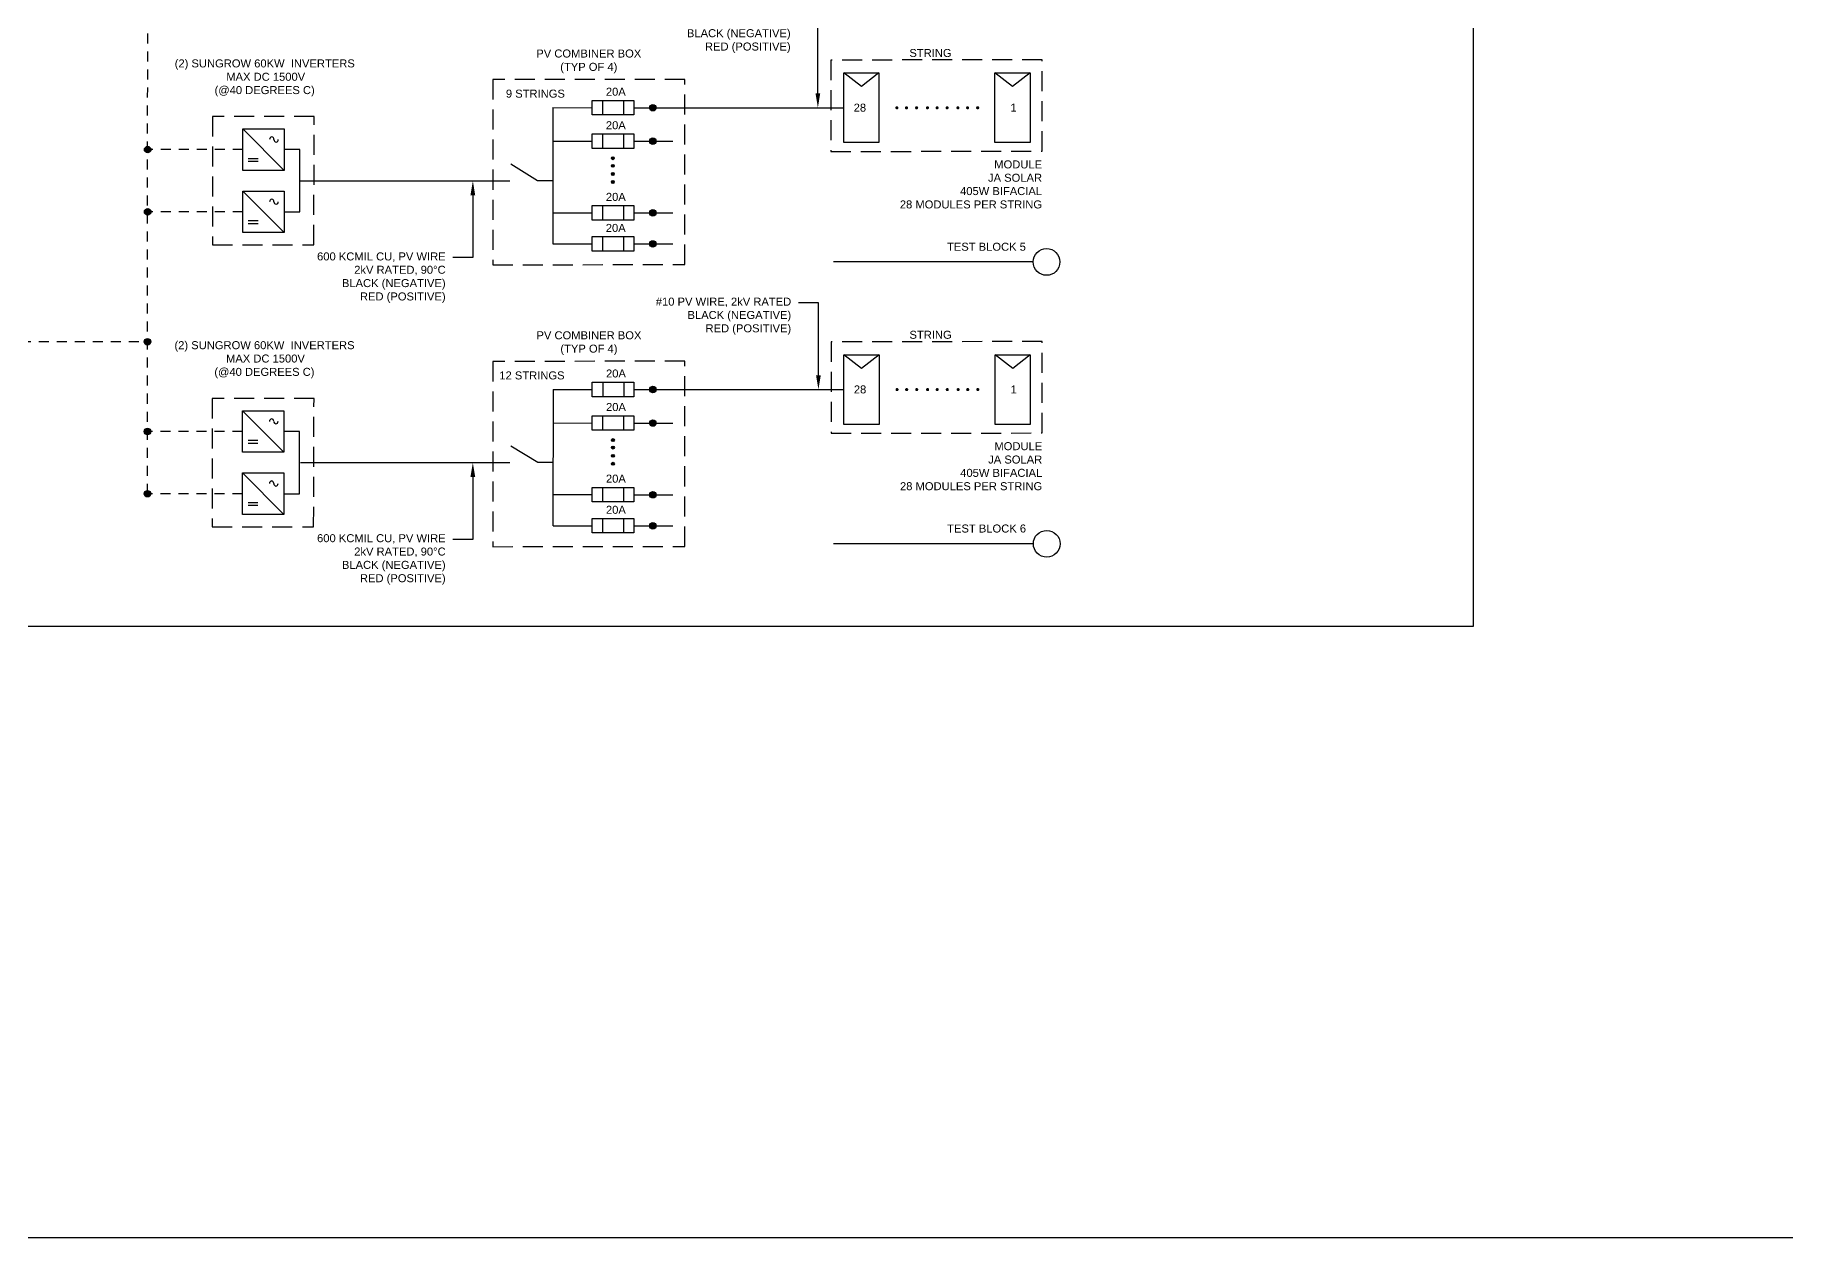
# Model space of a CAD drawing. Extents: x -18 to 267, y -48 to 249.
# Drawn here: x 84.35 to 106.23, y -8.99 to 6.04 of the extents above; entities that cross this region are included whole.
import ezdxf
from ezdxf import colors
from ezdxf.entities.mleader import LeaderData, LeaderLine
from ezdxf.enums import TextEntityAlignment as Align
from ezdxf.math import Vec2, Vec3

# ---------------------------------------------------------------- set-up
doc = ezdxf.new("R2010")
doc.units = 0
doc.header["$MEASUREMENT"] = 0
doc.linetypes.add('DASHED2', pattern=[0.375, 0.25, -0.125])
doc.layers.add('A-ANNO-NOTE', color=131, linetype='Continuous', lineweight=30)
for name, color, linetype in [('DETL-MDLN', 4, 'Continuous'), ('E-1LIN-PRIMARY-LOW', 179, 'Continuous'), ('E-EQUIP INVERTER', 241, 'Continuous'), ('E-TEXT', 7, 'Continuous'), ('G-ANNO-TEXT', 1, 'Continuous')]:
    doc.layers.add(name, color=color, linetype=linetype)
doc.layers.add('G-NPLT', color=67, linetype='Continuous', plot=False)
doc.styles.add('NEI-A', font='arial.ttf')

msp = doc.modelspace()

# ---------------------------------------------------------------- hatches: boundary and pattern name
at = {"layer": 'DETL-MDLN', "transparency": 33554687}
h = msp.add_hatch(color=256, dxfattribs=at)
h.dxf.hatch_style = 1
h.paths.add_polyline_path([(92.029, 5.136, -1), (92.11, 5.136, -1)])
h = msp.add_hatch(color=256, dxfattribs=at)
h.dxf.hatch_style = 1
h.paths.add_polyline_path([(85.756, 4.653, -1), (85.756, 4.571, -1)])
h = msp.add_hatch(color=256, dxfattribs=at)
h.dxf.hatch_style = 1
h.paths.add_polyline_path([(92.028, 4.717, -1), (92.11, 4.717, -1)])
h = msp.add_hatch(color=256, dxfattribs=at)
h.dxf.hatch_style = 1
h.paths.add_polyline_path([(91.549, 4.504, -1), (91.59, 4.504, -1)])
h = msp.add_hatch(color=256, dxfattribs=at)
h.dxf.hatch_style = 1
h.paths.add_polyline_path([(91.549, 4.41, -1), (91.59, 4.41, -1)])
h = msp.add_hatch(color=256, dxfattribs=at)
h.dxf.hatch_style = 1
h.paths.add_polyline_path([(91.549, 4.308, -1), (91.59, 4.308, -1)])
h = msp.add_hatch(color=256, dxfattribs=at)
h.dxf.hatch_style = 1
h.paths.add_polyline_path([(91.549, 4.208, -1), (91.59, 4.208, -1)])
h = msp.add_hatch(color=256, dxfattribs=at)
h.dxf.hatch_style = 1
h.paths.add_polyline_path([(85.756, 3.875, -1), (85.756, 3.794, -1)])
h = msp.add_hatch(color=256, dxfattribs=at)
h.dxf.hatch_style = 1
h.paths.add_polyline_path([(92.028, 3.822, -1), (92.11, 3.822, -1)])
h = msp.add_hatch(color=256, dxfattribs=at)
h.dxf.hatch_style = 1
h.paths.add_polyline_path([(92.028, 3.434, -1), (92.109, 3.434, -1)])
h = msp.add_hatch(color=256, dxfattribs=at)
h.dxf.hatch_style = 1
h.paths.add_polyline_path([(85.754, 2.252, 1), (85.754, 2.171, 1)])
h = msp.add_hatch(color=256, dxfattribs=at)
h.dxf.hatch_style = 1
h.paths.add_polyline_path([(92.031, 1.614, -1), (92.112, 1.614, -1)])
h = msp.add_hatch(color=256, dxfattribs=at)
h.dxf.hatch_style = 1
h.paths.add_polyline_path([(85.753, 1.131, -1), (85.753, 1.05, -1)])
h = msp.add_hatch(color=256, dxfattribs=at)
h.dxf.hatch_style = 1
h.paths.add_polyline_path([(92.03, 1.196, -1), (92.112, 1.196, -1)])
h = msp.add_hatch(color=256, dxfattribs=at)
h.dxf.hatch_style = 1
h.paths.add_polyline_path([(91.551, 0.983, -1), (91.591, 0.983, -1)])
h = msp.add_hatch(color=256, dxfattribs=at)
h.dxf.hatch_style = 1
h.paths.add_polyline_path([(91.551, 0.889, -1), (91.591, 0.889, -1)])
h = msp.add_hatch(color=256, dxfattribs=at)
h.dxf.hatch_style = 1
h.paths.add_polyline_path([(91.551, 0.786, -1), (91.591, 0.786, -1)])
h = msp.add_hatch(color=256, dxfattribs=at)
h.dxf.hatch_style = 1
h.paths.add_polyline_path([(91.551, 0.687, -1), (91.591, 0.687, -1)])
h = msp.add_hatch(color=256, dxfattribs=at)
h.dxf.hatch_style = 1
h.paths.add_polyline_path([(85.753, 0.354, -1), (85.753, 0.272, -1)])
h = msp.add_hatch(color=256, dxfattribs=at)
h.dxf.hatch_style = 1
h.paths.add_polyline_path([(92.03, 0.3, -1), (92.111, 0.3, -1)])
h = msp.add_hatch(color=256, dxfattribs=at)
h.dxf.hatch_style = 1
h.paths.add_polyline_path([(92.03, -0.088, -1), (92.111, -0.088, -1)])

# ---------------------------------------------------------------- linework, layer by layer
at = {"layer": 'A-ANNO-NOTE'}
for p, q in [((96.823, 3.209), (94.326, 3.209)), ((96.825, -0.313), (94.328, -0.313))]:
    msp.add_line(p, q, dxfattribs=at)
for centre in [(96.99, 3.209), (96.992, -0.313)]:
    msp.add_circle(centre, 0.167, dxfattribs=at)
at = {"layer": 'DETL-MDLN', "transparency": 33554687}
for p, q in [((94.676, 5.4), (94.456, 5.571)), ((94.896, 5.571), (94.676, 5.4)), ((96.565, 5.4), (96.345, 5.571)), ((96.785, 5.571), (96.565, 5.4)), ((91.441, 5.227), (91.441, 5.046)), ((91.703, 5.227), (91.703, 5.046)), ((86.944, 4.871), (87.46, 4.353)), ((91.441, 4.808), (91.441, 4.627)), ((91.702, 4.808), (91.702, 4.627)), ((87.135, 4.499), (87.014, 4.499)), ((87.135, 4.463), (87.014, 4.463)), ((86.944, 4.094), (87.46, 3.575)), ((87.135, 3.721), (87.014, 3.721)), ((91.44, 3.913), (91.44, 3.732)), ((91.702, 3.913), (91.702, 3.732)), ((87.135, 3.686), (87.014, 3.686)), ((91.44, 3.525), (91.44, 3.344)), ((91.701, 3.525), (91.701, 3.344)), ((94.678, 1.879), (94.458, 2.049)), ((94.898, 2.049), (94.678, 1.879)), ((96.567, 1.879), (96.347, 2.049)), ((96.787, 2.049), (96.567, 1.879)), ((91.443, 1.705), (91.443, 1.525)), ((91.705, 1.705), (91.705, 1.525)), ((86.941, 1.349), (87.457, 0.831)), ((91.442, 1.287), (91.442, 1.106)), ((91.704, 1.287), (91.704, 1.106)), ((87.132, 0.977), (87.011, 0.977)), ((87.132, 0.942), (87.011, 0.942)), ((86.941, 0.572), (87.457, 0.054)), ((91.442, 0.391), (91.442, 0.211)), ((91.704, 0.391), (91.704, 0.211)), ((87.132, 0.2), (87.011, 0.2)), ((87.132, 0.165), (87.011, 0.165)), ((91.442, 0.003), (91.442, -0.178)), ((91.703, 0.003), (91.703, -0.178))]:
    msp.add_line(p, q, dxfattribs=at)
for points in [[(94.896, 5.571), (94.896, 4.7), (94.456, 4.7), (94.456, 5.571)], [(96.785, 5.571), (96.785, 4.7), (96.345, 4.7), (96.345, 5.571)], [(91.832, 5.046), (91.311, 5.046), (91.311, 5.227), (91.832, 5.227)], [(87.46, 4.353), (86.944, 4.353), (86.944, 4.871), (87.46, 4.871)], [(91.832, 4.627), (91.311, 4.627), (91.311, 4.808), (91.832, 4.808)], [(87.46, 3.575), (86.944, 3.575), (86.944, 4.094), (87.46, 4.094)], [(91.832, 3.732), (91.311, 3.732), (91.311, 3.913), (91.832, 3.913)], [(91.831, 3.344), (91.31, 3.344), (91.31, 3.525), (91.831, 3.525)], [(94.898, 2.049), (94.898, 1.179), (94.458, 1.179), (94.458, 2.049)], [(96.787, 2.049), (96.787, 1.179), (96.347, 1.179), (96.347, 2.049)], [(91.834, 1.525), (91.313, 1.525), (91.313, 1.705), (91.834, 1.705)], [(87.457, 0.831), (86.941, 0.831), (86.941, 1.349), (87.457, 1.349)], [(91.834, 1.106), (91.313, 1.106), (91.313, 1.287), (91.834, 1.287)], [(87.457, 0.054), (86.941, 0.054), (86.941, 0.572), (87.457, 0.572)], [(91.833, 0.211), (91.312, 0.211), (91.312, 0.391), (91.833, 0.391)], [(91.833, -0.178), (91.312, -0.178), (91.312, 0.003), (91.833, 0.003)]]:
    msp.add_lwpolyline(points, close=True, dxfattribs=at)
for points in [[(90.821, 5.137), (90.82, 3.435)], [(90.821, 5.137), (91.311, 5.136)], [(91.832, 5.136), (92.716, 5.136)], [(92.716, 5.136), (94.456, 5.136)], [(90.821, 4.718), (91.311, 4.718)], [(91.832, 4.717), (92.319, 4.717)], [(90.82, 4.223), (90.63, 4.223), (90.293, 4.429)], [(90.82, 3.823), (91.311, 3.823)], [(91.832, 3.822), (92.319, 3.822)], [(90.82, 3.435), (91.31, 3.434)], [(91.831, 3.434), (92.319, 3.434)], [(90.823, 1.615), (90.821, -0.087)], [(90.823, 1.615), (91.313, 1.615)], [(91.834, 1.614), (92.718, 1.614)], [(92.718, 1.614), (94.458, 1.614)], [(90.823, 1.197), (91.313, 1.196)], [(91.834, 1.196), (92.321, 1.196)], [(90.822, 0.702), (90.631, 0.702), (90.295, 0.907)], [(90.822, 0.301), (91.312, 0.301)], [(91.833, 0.3), (92.321, 0.3)], [(90.822, -0.087), (91.312, -0.087)], [(91.833, -0.088), (92.321, -0.088)]]:
    msp.add_lwpolyline(points, dxfattribs=at)
at = {"layer": 'DETL-MDLN', "transparency": 33554687, "const_width": 0.0193}
for points in [[(95.11, 5.135, 1), (95.129, 5.135, 1)], [(95.23, 5.135, 1), (95.25, 5.135, 1)], [(95.356, 5.135, 1), (95.376, 5.135, 1)], [(95.492, 5.135, 1), (95.511, 5.135, 1)], [(95.612, 5.135, 1), (95.631, 5.135, 1)], [(95.738, 5.135, 1), (95.757, 5.135, 1)], [(95.873, 5.135, 1), (95.892, 5.135, 1)], [(95.994, 5.135, 1), (96.013, 5.135, 1)], [(96.119, 5.135, 1), (96.139, 5.135, 1)], [(95.112, 1.614, 1), (95.131, 1.614, 1)], [(95.232, 1.614, 1), (95.252, 1.614, 1)], [(95.358, 1.614, 1), (95.377, 1.614, 1)], [(95.493, 1.614, 1), (95.513, 1.614, 1)], [(95.614, 1.614, 1), (95.633, 1.614, 1)], [(95.74, 1.614, 1), (95.759, 1.614, 1)], [(95.875, 1.614, 1), (95.894, 1.614, 1)], [(95.995, 1.614, 1), (96.015, 1.614, 1)], [(96.121, 1.614, 1), (96.141, 1.614, 1)]]:
    msp.add_lwpolyline(points, format="xyb", close=True, dxfattribs=at)
at = {"layer": 'DETL-MDLN'}
for points in [[(87.46, 3.834), (87.657, 3.834), (87.657, 4.223), (87.657, 4.612), (87.46, 4.612)], [(87.665, 4.223), (90.282, 4.223)], [(87.457, 0.313), (87.654, 0.313), (87.654, 0.702), (87.654, 1.09), (87.457, 1.09)], [(87.665, 0.702), (90.282, 0.702)]]:
    msp.add_lwpolyline(points, dxfattribs=at)
at = {"layer": 'DETL-MDLN', "transparency": 33554687}
for points in [[(91.587, 4.504, -1), (91.551, 4.504, -1)], [(91.587, 4.41, -1), (91.551, 4.41, -1)], [(91.587, 4.308, -1), (91.551, 4.308, -1)], [(91.587, 4.208, -1), (91.551, 4.208, -1)], [(91.589, 0.983, -1), (91.553, 0.983, -1)], [(91.589, 0.889, -1), (91.553, 0.889, -1)], [(91.589, 0.786, -1), (91.553, 0.786, -1)], [(91.589, 0.687, -1), (91.553, 0.687, -1)]]:
    msp.add_lwpolyline(points, format="xyb", close=True, dxfattribs=at)
for centre in [(92.07, 5.136), (85.756, 4.612), (92.069, 4.717), (85.756, 3.834), (92.069, 3.822), (92.068, 3.434), (85.754, 2.212), (92.071, 1.614), (85.753, 1.09), (92.071, 1.196), (85.753, 0.313), (92.071, 0.3), (92.07, -0.088)]:
    msp.add_circle(centre, 0.0407, dxfattribs=at)
for centre, radius, start, end in [((87.314, 4.737), 0.0343, 99.6093, 176.3954), ((87.305, 4.741), 0.0295, 355.5528, 83.6686), ((87.368, 4.741), 0.0343, 183.6046, 260.3907), ((87.359, 4.736), 0.0295, 276.3314, 4.4472), ((87.314, 3.959), 0.0343, 99.6093, 176.3954), ((87.305, 3.964), 0.0295, 355.5528, 83.6686), ((87.368, 3.963), 0.0343, 183.6046, 260.3907), ((87.359, 3.959), 0.0295, 276.3314, 4.4472), ((87.311, 1.215), 0.0343, 99.6093, 176.3954), ((87.302, 1.22), 0.0295, 355.5528, 83.6686), ((87.365, 1.219), 0.0343, 183.6046, 260.3907), ((87.356, 1.215), 0.0295, 276.3314, 4.4472), ((87.311, 0.438), 0.0343, 99.6093, 176.3954), ((87.302, 0.442), 0.0295, 355.5528, 83.6686), ((87.365, 0.442), 0.0343, 183.6046, 260.3907), ((87.356, 0.438), 0.0295, 276.3314, 4.4472)]:
    msp.add_arc(centre, radius, start, end, dxfattribs=at)
at = {"layer": 'E-1LIN-PRIMARY-LOW', "linetype": 'DASHED2', "ltscale": 0.5}
for p, q in [((86.944, 4.612), (85.756, 4.612)), ((86.944, 3.834), (85.756, 3.834)), ((81.472, 2.214), (85.754, 2.214)), ((86.941, 1.09), (85.753, 1.09)), ((86.941, 0.313), (85.753, 0.313))]:
    msp.add_line(p, q, dxfattribs=at)
msp.add_lwpolyline([(85.753, 0.313), (85.764, 18.698)], dxfattribs=at)
at = {"layer": 'E-EQUIP INVERTER', "linetype": 'DASHED2'}
for points in [[(94.296, 5.731), (94.296, 4.589), (96.934, 4.594), (96.934, 5.735)], [(90.07, 5.487), (90.07, 3.173), (92.468, 3.177), (92.468, 5.49)], [(86.567, 3.421), (87.833, 3.421), (87.837, 5.025), (86.567, 5.025)], [(94.298, 2.21), (94.298, 1.068), (96.936, 1.072), (96.936, 2.214)], [(90.071, 1.965), (90.071, -0.349), (92.47, -0.345), (92.47, 1.969)], [(86.564, -0.1), (87.83, -0.1), (87.835, 1.504), (86.564, 1.504)]]:
    msp.add_lwpolyline(points, close=True, dxfattribs=at)
at = {"layer": 'E-TEXT'}
msp.add_lwpolyline([(58.596, 35.907), (151.836, 35.907), (151.836, -8.987), (58.596, -8.987)], close=True, dxfattribs=at)
at = {"layer": 'G-NPLT'}
msp.add_lwpolyline([(70.7, 21.104), (102.323, 21.104), (102.323, -1.348), (70.7, -1.348)], close=True, dxfattribs=at)

# ---------------------------------------------------------------- texts
at = {"layer": 'G-ANNO-TEXT', "style": 'NEI-A'}
for s, p in [('STRING', (95.276, 5.77)), ('9 STRINGS', (90.233, 5.262)), ('STRING', (95.277, 2.249)), ('12 STRINGS', (90.151, 1.741))]:
    msp.add_text(s, height=0.1, dxfattribs=at).set_placement(p)
at = {"layer": 'G-ANNO-TEXT', "transparency": 33554687, "style": 'NEI-A'}
for p in [(91.731, 5.336), (91.731, 4.917), (91.731, 4.022), (91.73, 3.634), (91.733, 1.815), (91.733, 1.396), (91.732, 0.501), (91.732, 0.112)]:
    msp.add_text('20A', height=0.1, dxfattribs=at).set_placement(p, align=Align.MIDDLE_RIGHT)
at = {"layer": 'G-ANNO-TEXT', "char_height": 0.1, "width": 2.3449, "attachment_point": 4, "style": 'NEI-A'}
for insert in [(86.039, 5.508), (86.036, 1.987)]:
    msp.add_mtext('\\pi0.05485;(2) SUNGROW 60KW  INVERTERS\\P\\pi0.66055; MAX DC 1500V\\P\\pi0.55325;(@40 DEGREES C)', dxfattribs=dict(at, insert=insert))
at = {"layer": 'G-ANNO-TEXT', "char_height": 0.1, "style": 'NEI-A'}
for s, width, insert, attachment_point in [('PV COMBINER BOX\\P(TYP OF 4)', 1.91901, (91.269, 5.715), 5), ('MODULE\\PJA SOLAR\\P405W BIFACIAL \\P28 MODULES PER STRING', 2.80406, (96.934, 4.177), 6), ('PV COMBINER BOX\\P(TYP OF 4)', 1.91901, (91.271, 2.194), 5), ('MODULE\\PJA SOLAR\\P405W BIFACIAL \\P28 MODULES PER STRING', 2.80406, (96.936, 0.656), 6)]:
    msp.add_mtext_dynamic_manual_height_columns(s, width=width, gutter_width=0.469, heights=[0], dxfattribs=dict(at, insert=insert, attachment_point=attachment_point))
at = {"layer": 'G-ANNO-TEXT', "transparency": 33554687, "char_height": 0.1, "attachment_point": 3, "style": 'NEI-A'}
for s, width, insert in [('28', 0.14086, (94.735, 5.187)), ('1', 0.04973, (96.616, 5.187)), ('28', 0.14086, (94.737, 1.666)), ('1', 0.04973, (96.618, 1.666))]:
    msp.add_mtext_dynamic_manual_height_columns(s, width=width, gutter_width=0.469, heights=[0], dxfattribs=dict(at, insert=insert))
at = {"layer": 'G-ANNO-TEXT', "lineweight": 9, "char_height": 0.1, "width": 2.8441, "attachment_point": 3, "line_spacing_factor": 0.968724, "style": 'NEI-A'}
for s, insert in [('{\\fArial|b0|i0|c0|p34;TEST BLOCK 5}', (96.732, 3.449)), ('{\\fArial|b0|i0|c0|p34;TEST BLOCK 6}', (96.734, -0.072))]:
    msp.add_mtext(s, dxfattribs=dict(at, insert=insert))

# ---------------------------------------------------------------- leaders
at = {"layer": 'G-ANNO-TEXT'}
ml = msp.add_multileader_mtext('Standard', dxfattribs=at)
ml.set_content('\\A1;{\\C256;#10 PV WIRE, 2kV RATED\\PBLACK (NEGATIVE) \\PRED (POSITIVE)}', color=7, style='NEI-A')
ml.set_leader_properties()
ml.build(insert=Vec2(0, 0))
ml.multileader.update_dxf_attribs({"dogleg_length": 0.25, "arrow_head_size": 0.18})
ctx = ml.context
ctx.base_point, ctx.char_height, ctx.arrow_head_size, ctx.landing_gap_size, ctx.plane_origin = Vec3(92.019, 6.22), 0.1, 0.18, 0.09, Vec3(92.473, 4.751)
ctx.text_align_type = 2
notes = []
notes.append((ctx, [(0, (1, 1, 0), (94.132, 6.22), (-1, 0), 0.25, [(0, [(94.132, 5.136)], 0, [])])]))
ctx.mtext.insert, ctx.mtext.width, ctx.mtext.alignment, ctx.mtext.flow_direction = Vec3(93.792, 6.284), 1.74418, 3, 5
ml = msp.add_multileader_mtext('Standard', dxfattribs=at)
ml.set_content('\\A1;{\\C256;600 KCMIL CU, PV WIRE\\P2kV RATED, 90%%DC\\PBLACK (NEGATIVE)\\PRED (POSITIVE)}', color=7, style='NEI-A')
ml.set_leader_properties()
ml.build(insert=Vec2(0, 0))
ml.multileader.update_dxf_attribs({"dogleg_length": 0.25, "arrow_head_size": 0.18})
ctx = ml.context
ctx.base_point, ctx.char_height, ctx.arrow_head_size, ctx.landing_gap_size, ctx.plane_origin = Vec3(87.795, 3.263), 0.1, 0.18, 0.09, Vec3(87.558, 3.438)
ctx.text_align_type = 2
notes.append((ctx, [(0, (1, 1, 0), (89.82, 3.263), (-1, 0), 0.25, [(0, [(89.82, 4.223)], 0, [])])]))
ctx.mtext.insert, ctx.mtext.width, ctx.mtext.alignment, ctx.mtext.flow_direction = Vec3(89.48, 3.328), 2.32044, 3, 5
ml = msp.add_multileader_mtext('Standard', dxfattribs=at)
ml.set_content('\\A1;{\\C256;#10 PV WIRE, 2kV RATED\\PBLACK (NEGATIVE) \\PRED (POSITIVE)}', color=7, style='NEI-A')
ml.set_leader_properties()
ml.build(insert=Vec2(0, 0))
ml.multileader.update_dxf_attribs({"dogleg_length": 0.25, "arrow_head_size": 0.18})
ctx = ml.context
ctx.base_point, ctx.char_height, ctx.arrow_head_size, ctx.landing_gap_size, ctx.plane_origin = Vec3(92.025, 2.698), 0.1, 0.18, 0.09, Vec3(92.479, 1.229)
ctx.text_align_type = 2
notes.append((ctx, [(0, (1, 1, 0), (94.139, 2.698), (-1, 0), 0.25, [(0, [(94.139, 1.614)], 0, [])])]))
ctx.mtext.insert, ctx.mtext.width, ctx.mtext.alignment, ctx.mtext.flow_direction = Vec3(93.799, 2.763), 1.74418, 3, 5
ml = msp.add_multileader_mtext('Standard', dxfattribs=at)
ml.set_content('\\A1;{\\C256;600 KCMIL CU, PV WIRE\\P2kV RATED, 90%%DC\\PBLACK (NEGATIVE)\\PRED (POSITIVE)}', color=7, style='NEI-A')
ml.set_leader_properties()
ml.build(insert=Vec2(0, 0))
ml.multileader.update_dxf_attribs({"dogleg_length": 0.25, "arrow_head_size": 0.18})
ctx = ml.context
ctx.base_point, ctx.char_height, ctx.arrow_head_size, ctx.landing_gap_size, ctx.plane_origin = Vec3(87.795, -0.258), 0.1, 0.18, 0.09, Vec3(87.558, -0.083)
ctx.text_align_type = 2
notes.append((ctx, [(0, (1, 1, 0), (89.82, -0.258), (-1, 0), 0.25, [(0, [(89.82, 0.702)], 0, [])])]))
ctx.mtext.insert, ctx.mtext.width, ctx.mtext.alignment, ctx.mtext.flow_direction = Vec3(89.48, -0.193), 2.32044, 3, 5
for ctx, leaders in notes:
    for number, flags, end, landing, length, lines in leaders:
        leader = LeaderData()
        leader.index, (leader.has_last_leader_line, leader.has_dogleg_vector, leader.attachment_direction) = number, flags
        leader.last_leader_point, leader.dogleg_vector, leader.dogleg_length = Vec3(end), Vec3(landing), length
        for number, points, colour, breaks in lines:
            line = LeaderLine()
            line.index, line.vertices, line.color, line.breaks = number, Vec3.list(points), colors.encode_raw_color(colour), breaks
            leader.lines.append(line)
        ctx.leaders.append(leader)

doc.saveas('drawing.dxf')
